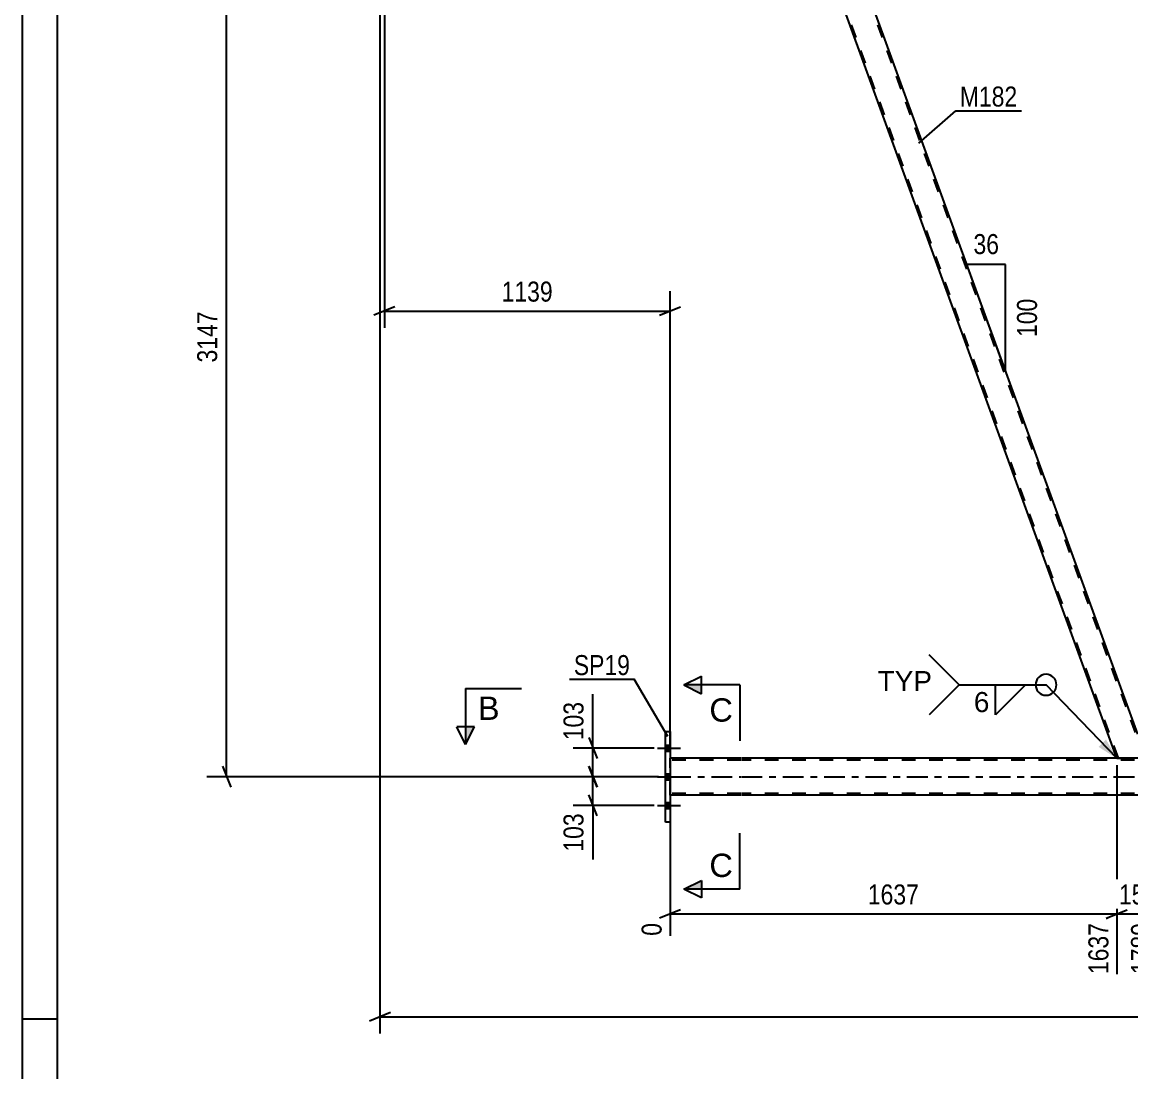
# Model space of a CAD drawing. Header units: millimetres. Extents: x 0 to 841, y 0 to 594.
# Drawn here: x 0 to 158.7, y 290.5 to 440.7 of the extents above; entities that cross this region are included whole.
import ezdxf

# ---------------------------------------------------------------- set-up
doc = ezdxf.new("R2010")
doc.units = ezdxf.units.MM
doc.linetypes.add('DXK_LINE_DOT2', pattern=[3.9198, 1.9599, -1.9599])
doc.linetypes.add('DXK_LINE_DOT3', pattern=[5.9187, 2.979, -0.9799, 0.9799, -0.9799])
doc.styles.add('Arial', font='ARIAL.TTF', dxfattribs={"height": 0.2})
doc.styles.add('Arial Narrow', font='ARIALN.TTF', dxfattribs={"height": 0.2})

# ---------------------------------------------------------------- blocks, each defined once
blk = doc.blocks.new('Unknown-814735472-1133')
at = {"color": 5, "linetype": 'Continuous'}
for p, q in [((0, 594), (0, 0)), ((5, 589), (5, 5)), ((5, 298), (0, 298))]:
    blk.add_line(p, q, dxfattribs=at)
blk = doc.blocks.new('Bolt-814735472-3529 - 3299')
at = {"linetype": 'Continuous'}
for points in [[(92.71, 336.34), (92.71, 337.22), (92.07, 337.22), (92.07, 336.34)], [(92.71, 336.34), (92.71, 337.22), (92.07, 337.22), (92.07, 336.34)], [(92.71, 336.34), (92.71, 337.22), (92.07, 337.22), (92.07, 336.34)], [(92.71, 332.24), (92.71, 333.12), (92.07, 333.12), (92.07, 332.24)], [(92.71, 332.24), (92.71, 333.12), (92.07, 333.12), (92.07, 332.24)], [(92.71, 328.14), (92.71, 329.02), (92.07, 329.02), (92.07, 328.14)], [(92.71, 328.14), (92.71, 329.02), (92.07, 329.02), (92.07, 328.14)], [(92.71, 328.14), (92.71, 329.02), (92.07, 329.02), (92.07, 328.14)]]:
    blk.add_hatch(color=1, dxfattribs=at).paths.add_polyline_path(points)
at = {"color": 1, "linetype": 'Continuous'}
for p, q in [((90.91, 336.78), (94.23, 336.78)), ((90.91, 336.78), (94.23, 336.78)), ((90.91, 336.78), (94.23, 336.78)), ((92.07, 337.22), (92.71, 337.22)), ((92.07, 337.22), (92.71, 337.22)), ((92.07, 337.22), (92.71, 337.22)), ((92.07, 336.34), (92.71, 336.34)), ((92.07, 336.34), (92.71, 336.34)), ((92.07, 336.34), (92.71, 336.34)), ((90.91, 332.68), (94.23, 332.68)), ((90.91, 332.68), (94.23, 332.68)), ((92.07, 333.12), (92.71, 333.12)), ((92.07, 333.12), (92.71, 333.12)), ((92.07, 332.24), (92.71, 332.24)), ((92.07, 332.24), (92.71, 332.24)), ((90.91, 328.58), (94.23, 328.58)), ((90.91, 328.58), (94.23, 328.58)), ((90.91, 328.58), (94.23, 328.58)), ((92.07, 329.02), (92.71, 329.02)), ((92.07, 329.02), (92.71, 329.02)), ((92.07, 329.02), (92.71, 329.02)), ((92.07, 328.14), (92.71, 328.14)), ((92.07, 328.14), (92.71, 328.14)), ((92.07, 328.14), (92.71, 328.14))]:
    blk.add_line(p, q, dxfattribs=at)
blk = doc.blocks.new('Part-814735472-3594 - 3299')
at = {"color": 2, "linetype": 'Continuous'}
for p, q in [((102.83, 335.32), (92.71, 335.32)), ((237.32, 335.32), (102.93, 335.32)), ((102.83, 330.04), (92.71, 330.04)), ((237.32, 330.04), (102.93, 330.04))]:
    blk.add_line(p, q, dxfattribs=at)
at = {"color": 7, "linetype": 'DXK_LINE_DOT2'}
for p, q in [((92.71, 330.04), (92.71, 335.32)), ((102.83, 335.08), (92.71, 335.08)), ((778.51, 335.08), (102.93, 335.08)), ((102.83, 330.28), (92.71, 330.28)), ((778.51, 330.28), (102.93, 330.28))]:
    blk.add_line(p, q, dxfattribs=at)
at = {"color": 7, "linetype": 'DXK_LINE_DOT3'}
for p, q in [((92.71, 332.68), (102.83, 332.68)), ((102.93, 332.68), (778.51, 332.68))]:
    blk.add_line(p, q, dxfattribs=at)
blk = doc.blocks.new('Part-814735472-3649 - 3299')
at = {"color": 2, "linetype": 'Continuous'}
for p, q in [((92.07, 326.18), (92.07, 339.18)), ((92.07, 339.18), (92.71, 339.18)), ((92.71, 339.18), (92.71, 326.18)), ((92.71, 326.18), (92.07, 326.18))]:
    blk.add_line(p, q, dxfattribs=at)
blk = doc.blocks.new('Part-814735472-3685 - 3299')
at = {"color": 2, "linetype": 'Continuous'}
for p, q in [((156.65, 335.32), (112.53, 456.54)), ((112.53, 456.54), (116.78, 456.54)), ((159.64, 338.79), (116.78, 456.54))]:
    blk.add_line(p, q, dxfattribs=at)
at = {"color": 7, "linetype": 'DXK_LINE_DOT2'}
for p, q in [((156.9, 335.32), (112.78, 456.54)), ((160.65, 335.32), (116.53, 456.54)), ((160.9, 335.32), (159.64, 338.79)), ((156.65, 335.32), (160.9, 335.32))]:
    blk.add_line(p, q, dxfattribs=at)
blk = doc.blocks.new('StraightDimension-814735472-4672 - 3299')
at = {"color": 7, "linetype": 'Continuous'}
for p, q in [((156.65, 334.32), (156.65, 304.45)), ((92.71, 329.04), (92.71, 309.93)), ((94.21, 313.66), (91.21, 312.46)), ((92.71, 313.06), (156.65, 313.06)), ((155.15, 312.46), (158.15, 313.66))]:
    blk.add_line(p, q, dxfattribs=at)
at = {"color": 0}
blk.add_wipeout([(128.93, 313.81), (128.93, 318.01), (120.42, 318.01), (120.42, 313.81)], dxfattribs=at)
at = {"color": 0, "linetype": 'Continuous'}
for points in [[(92.11, 312.36), (87.91, 312.36), (87.91, 309.33), (92.11, 309.33)], [(156.05, 312.36), (151.85, 312.36), (151.85, 303.85), (156.05, 303.85)]]:
    blk.add_wipeout(points, dxfattribs=at)
at = {"color": 3, "style": 'Arial Narrow'}
blk.add_text('1637', height=2.863, dxfattribs=at).set_placement((121.02, 314.41))
at = {"color": 3, "linetype": 'Continuous', "style": 'Arial Narrow'}
for s, height, p in [('0', 2.86, (91.51, 309.93)), ('1637', 2.863, (155.45, 304.45))]:
    blk.add_text(s, height=height, rotation=90.0002, dxfattribs=at).set_placement(p)
blk = doc.blocks.new('AngleDimension-814735472-3897 - 3299')
at = {"color": 7, "linetype": 'Continuous'}
for p, q in [((136.38, 402.71), (135.19, 405.97)), ((140.73, 405.97), (135.19, 405.97)), ((140.73, 390.74), (135.19, 405.97)), ((140.73, 390.74), (140.73, 405.97))]:
    blk.add_line(p, q, dxfattribs=at)
at = {"color": 0}
for points in [[(140.39, 406.87), (140.39, 411.07), (135.54, 411.07), (135.54, 406.87)], [(145.83, 401.7), (141.63, 401.7), (141.63, 395.01), (145.83, 395.01)]]:
    blk.add_wipeout(points, dxfattribs=at)
at = {"color": 3, "style": 'Arial Narrow'}
blk.add_text('36', height=2.863, dxfattribs=at).set_placement((136.14, 407.47))
blk.add_text('100', height=2.863, rotation=90.0002, dxfattribs=at).set_placement((145.23, 395.61))
blk = doc.blocks.new('StraightDimension-814735472-3953 - 3299')
at = {"color": 7, "linetype": 'Continuous'}
for p, q in [((81.08, 334.18), (82.28, 331.18)), ((90.42, 332.68), (78.83, 332.68)), ((81.68, 328.58), (81.68, 332.68)), ((82.28, 327.08), (81.08, 330.08)), ((90.42, 328.58), (78.83, 328.58))]:
    blk.add_line(p, q, dxfattribs=at)
at = {"color": 0}
blk.add_wipeout([(80.93, 328.06), (76.73, 328.06), (76.73, 321.37), (80.93, 321.37)], dxfattribs=at)
at = {"color": 7, "linetype": 'Continuous'}
blk.add_line((81.68, 328.58), (81.68, 320.85), dxfattribs=at)
blk.add_line((81.68, 328.58), (81.68, 320.85), dxfattribs=at)
at = {"color": 3, "style": 'Arial Narrow'}
blk.add_text('103', height=2.863, rotation=90.0002, dxfattribs=at).set_placement((80.33, 321.97))
blk = doc.blocks.new('StraightDimension-814735472-3963 - 3299')
at = {"color": 7, "linetype": 'Continuous'}
for p, q in [((81.08, 338.28), (82.28, 335.28)), ((90.42, 336.78), (78.83, 336.78)), ((81.68, 332.68), (81.68, 336.78)), ((82.28, 331.18), (81.08, 334.18)), ((90.42, 332.68), (78.83, 332.68))]:
    blk.add_line(p, q, dxfattribs=at)
at = {"color": 0}
blk.add_wipeout([(80.93, 343.99), (76.73, 343.99), (76.73, 337.31), (80.93, 337.31)], dxfattribs=at)
at = {"color": 7, "linetype": 'Continuous'}
blk.add_line((81.68, 336.78), (81.68, 344.52), dxfattribs=at)
blk.add_line((81.68, 336.78), (81.68, 344.52), dxfattribs=at)
at = {"color": 3, "style": 'Arial Narrow'}
blk.add_text('103', height=2.863, rotation=90.0002, dxfattribs=at).set_placement((80.33, 337.91))
blk = doc.blocks.new('StraightDimension-814735472-4213 - 3299')
at = {"color": 7, "linetype": 'Continuous'}
for p, q in [((51.84, 455.54), (51.84, 396.92)), ((92.71, 336.32), (92.71, 402.17)), ((53.34, 399.92), (50.34, 398.72)), ((91.21, 398.72), (94.21, 399.92)), ((51.84, 399.32), (92.71, 399.32))]:
    blk.add_line(p, q, dxfattribs=at)
at = {"color": 0}
blk.add_wipeout([(76.53, 400.07), (76.53, 404.27), (68.02, 404.27), (68.02, 400.07)], dxfattribs=at)
at = {"color": 3, "style": 'Arial Narrow'}
blk.add_text('1139', height=2.863, dxfattribs=at).set_placement((68.62, 400.67))
blk = doc.blocks.new('StraightDimension-814735472-4637 - 3299')
at = {"color": 7, "linetype": 'Continuous'}
for p, q in [((51.2, 451.04), (51.2, 295.93)), ((52.7, 298.93), (49.7, 297.73)), ((51.2, 298.33), (788.73, 298.33))]:
    blk.add_line(p, q, dxfattribs=at)
blk = doc.blocks.new('StraightDimension-814735472-4689 - 3299')
at = {"color": 7, "linetype": 'Continuous'}
for p, q in [((156.65, 334.32), (156.65, 304.45)), ((162.75, 334.32), (162.75, 304.45)), ((155.15, 312.46), (158.15, 313.66)), ((156.65, 313.06), (162.75, 313.06)), ((164.25, 313.66), (161.25, 312.46))]:
    blk.add_line(p, q, dxfattribs=at)
at = {"color": 0}
blk.add_wipeout([(163.04, 313.81), (163.04, 318.01), (156.36, 318.01), (156.36, 313.81)], dxfattribs=at)
at = {"color": 0, "linetype": 'Continuous'}
blk.add_wipeout([(162.15, 312.36), (157.95, 312.36), (157.95, 303.85), (162.15, 303.85)], dxfattribs=at)
at = {"color": 3, "style": 'Arial Narrow'}
blk.add_text('153', height=2.863, dxfattribs=at).set_placement((156.96, 314.41))
at = {"color": 3, "linetype": 'Continuous', "style": 'Arial Narrow'}
blk.add_text('1789', height=2.863, rotation=90.0002, dxfattribs=at).set_placement((161.55, 304.45))
blk = doc.blocks.new('StraightDimension-814735472-5030 - 3299')
at = {"color": 7, "linetype": 'Continuous'}
for p, q in [((50.2, 458.54), (26.41, 458.54)), ((29.86, 457.04), (28.66, 460.04)), ((29.26, 332.68), (29.26, 458.54)), ((28.66, 334.18), (29.86, 331.18)), ((91.07, 332.68), (26.41, 332.68))]:
    blk.add_line(p, q, dxfattribs=at)
at = {"color": 0}
blk.add_wipeout([(28.51, 399.87), (24.31, 399.87), (24.31, 391.36), (28.51, 391.36)], dxfattribs=at)
at = {"color": 3, "style": 'Arial Narrow'}
blk.add_text('3147', height=2.863, rotation=90.0002, dxfattribs=at).set_placement((27.91, 391.96))
blk = doc.blocks.new('WeldMark-814735472-5062 - 3299')
at = {"linetype": 'Continuous'}
blk.add_hatch(color=30, dxfattribs=at).paths.add_polyline_path([(155.11, 338), (156.65, 335.32), (154.03, 336.96)])
at = {"color": 3, "linetype": 'Continuous'}
for q in [(129.81, 350.13), (129.81, 341.56)]:
    blk.add_line((134.09, 345.84), q, dxfattribs=at)
at = {"color": 30, "linetype": 'Continuous'}
blk.add_line((156.65, 335.32), (146.52, 345.84), dxfattribs=at)
at = {"color": 3, "linetype": 'Continuous'}
for start, end in [(90, 270), (270, 90)]:
    blk.add_arc((146.52, 345.84), 1.5, start, end, dxfattribs=at)
at = {"color": 0}
blk.add_wipeout([(138.62, 341.74), (138.62, 345.14), (135.99, 345.14), (135.99, 341.74)], dxfattribs=at)
at = {"color": 30, "linetype": 'Continuous'}
blk.add_line((134.09, 345.84), (146.52, 345.84), dxfattribs=at)
at = {"color": 3, "linetype": 'Continuous'}
for p, q in [((139.27, 345.84), (143.56, 345.84)), ((143.56, 345.84), (139.27, 341.56)), ((139.27, 341.56), (139.27, 345.84))]:
    blk.add_line(p, q, dxfattribs=at)
at = {"color": 3, "style": 'Arial'}
blk.add_text('6', height=2.87, dxfattribs=at).set_placement((136.19, 341.94))
at = {"color": 0, "linetype": 'Continuous'}
blk.add_wipeout([(130.19, 344.94), (130.19, 347.94), (122.42, 347.94), (122.42, 344.94)], dxfattribs=at)
blk.add_wipeout([(130.19, 344.94), (130.19, 347.94), (122.42, 347.94), (122.42, 344.94)], dxfattribs=at)
at = {"color": 3, "linetype": 'Continuous', "style": 'Arial'}
blk.add_text('TYP', height=2.865, dxfattribs=at).set_placement((122.42, 344.94))
blk = doc.blocks.new('Mark-814735472-3645 - 3299')
at = {"color": 0}
blk.add_wipeout([(86.99, 347.23), (86.99, 350.23), (78.95, 350.23), (78.95, 347.23)], dxfattribs=at)
blk.add_wipeout([(86.99, 347.23), (86.99, 350.23), (78.95, 350.23), (78.95, 347.23)], dxfattribs=at)
at = {"color": 30, "linetype": 'Continuous'}
for p in [(78.35, 346.63), (92.38, 338.43)]:
    blk.add_line(p, (87.59, 346.63), dxfattribs=at)
at = {"color": 3, "style": 'Arial Narrow'}
blk.add_text('SP19', height=2.863, dxfattribs=at).set_placement((78.95, 347.23))
blk = doc.blocks.new('Mark-814735472-3681 - 3299')
at = {"color": 0}
blk.add_wipeout([(142.41, 428.58), (142.41, 431.58), (134.19, 431.58), (134.19, 428.58)], dxfattribs=at)
blk.add_wipeout([(142.41, 428.58), (142.41, 431.58), (134.19, 431.58), (134.19, 428.58)], dxfattribs=at)
at = {"color": 30, "linetype": 'Continuous'}
for p, q in [((128.34, 423.35), (133.59, 427.98)), ((133.59, 427.98), (143.01, 427.98))]:
    blk.add_line(p, q, dxfattribs=at)
at = {"color": 3, "style": 'Arial Narrow'}
blk.add_text('M182', height=2.863, dxfattribs=at).set_placement((134.19, 428.58))
blk = doc.blocks.new('SectionMark-814735472-5054 - 3299')
at = {"linetype": 'Continuous'}
blk.add_hatch(color=6, dxfattribs=at).paths.add_polyline_path([(63.46, 339.82), (64.71, 339.82), (63.46, 337.32)])
at = {"color": 6, "linetype": 'Continuous'}
for p, q in [((63.46, 345.32), (71.46, 345.32)), ((63.46, 345.32), (63.46, 337.32)), ((63.46, 337.32), (62.21, 339.82)), ((64.71, 339.82), (62.21, 339.82)), ((63.46, 337.32), (64.71, 339.82))]:
    blk.add_line(p, q, dxfattribs=at)
at = {"color": 0, "linetype": 'Continuous'}
blk.add_wipeout([(68.32, 340.82), (68.32, 344.32), (65.21, 344.32), (65.21, 340.82)], dxfattribs=at)
at = {"color": 3, "linetype": 'Continuous', "style": 'Arial'}
blk.add_text('B', height=3.34, dxfattribs=at).set_placement((65.21, 340.82))
blk = doc.blocks.new('SectionMark-814735472-5052 - 3299')
at = {"linetype": 'Continuous'}
for points in [[(97.21, 345.82), (97.21, 344.57), (94.71, 345.82)], [(97.21, 317.84), (97.21, 316.59), (94.71, 316.59)]]:
    blk.add_hatch(color=6, dxfattribs=at).paths.add_polyline_path(points)
at = {"color": 6, "linetype": 'Continuous'}
for p, q in [((94.71, 345.82), (97.21, 347.07)), ((97.21, 344.57), (97.21, 347.07)), ((102.71, 345.82), (94.71, 345.82)), ((94.71, 345.82), (97.21, 344.57)), ((102.71, 345.82), (102.71, 337.82)), ((102.71, 316.59), (102.71, 324.59)), ((94.71, 316.59), (97.21, 317.84)), ((97.21, 317.84), (97.21, 315.34)), ((102.71, 316.59), (94.71, 316.59)), ((97.21, 315.34), (94.71, 316.59))]:
    blk.add_line(p, q, dxfattribs=at)
at = {"color": 0, "linetype": 'Continuous'}
for points in [[(101.71, 340.57), (101.71, 344.07), (98.34, 344.07), (98.34, 340.57)], [(101.71, 318.34), (101.71, 321.84), (98.34, 321.84), (98.34, 318.34)]]:
    blk.add_wipeout(points, dxfattribs=at)
at = {"color": 3, "linetype": 'Continuous', "style": 'Arial'}
for p in [(98.34, 340.57), (98.34, 318.34)]:
    blk.add_text('C', height=3.34, dxfattribs=at).set_placement(p)

msp = doc.modelspace()

# ---------------------------------------------------------------- block references
for name in ['Unknown-814735472-1133', 'Part-814735472-3685 - 3299', 'Part-814735472-3649 - 3299', 'Bolt-814735472-3529 - 3299', 'Part-814735472-3594 - 3299']:
    msp.add_blockref(name, (0, 0))

# ---------------------------------------------------------------- next in the draw order: block references
for name in ['AngleDimension-814735472-3897 - 3299', 'StraightDimension-814735472-4672 - 3299']:
    msp.add_blockref(name, (0, 0))

# ---------------------------------------------------------------- next in the draw order: block references
msp.add_blockref('StraightDimension-814735472-3953 - 3299', (0, 0))

# ---------------------------------------------------------------- next in the draw order: block references
msp.add_blockref('StraightDimension-814735472-3963 - 3299', (0, 0))

# ---------------------------------------------------------------- next in the draw order: block references
msp.add_blockref('StraightDimension-814735472-4213 - 3299', (0, 0))

# ---------------------------------------------------------------- next in the draw order: block references
msp.add_blockref('StraightDimension-814735472-4637 - 3299', (0, 0))

# ---------------------------------------------------------------- next in the draw order: block references
for name in ['StraightDimension-814735472-5030 - 3299', 'Mark-814735472-3681 - 3299', 'WeldMark-814735472-5062 - 3299', 'StraightDimension-814735472-4689 - 3299']:
    msp.add_blockref(name, (0, 0))

# ---------------------------------------------------------------- next in the draw order: block references
msp.add_blockref('Mark-814735472-3645 - 3299', (0, 0))

# ---------------------------------------------------------------- next in the draw order: block references
msp.add_blockref('SectionMark-814735472-5054 - 3299', (0, 0))

# ---------------------------------------------------------------- next in the draw order: block references
msp.add_blockref('SectionMark-814735472-5052 - 3299', (0, 0))

doc.saveas('drawing.dxf')
